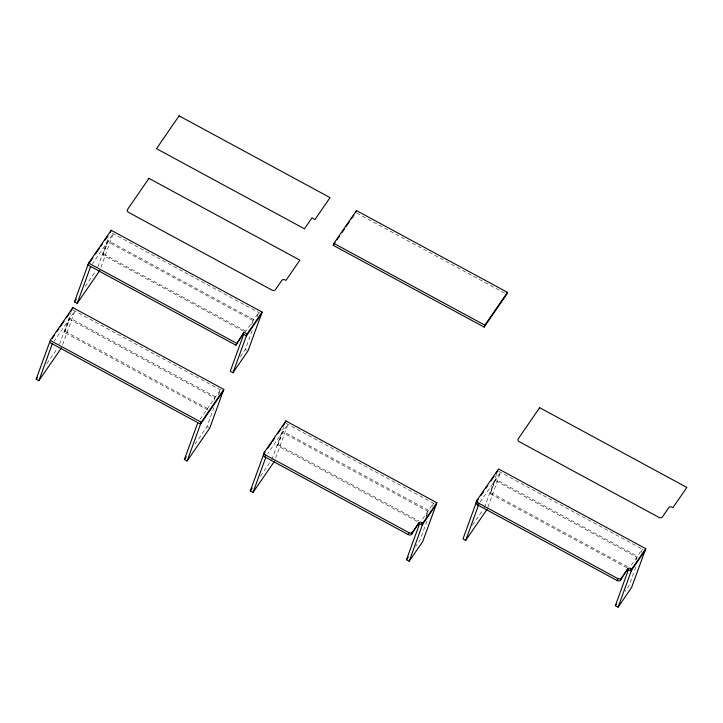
<?xml version="1.0" encoding="UTF-8"?>
<svg xmlns="http://www.w3.org/2000/svg" width="723" height="723" viewBox="0 0 723 723"><rect width="100%" height="100%" fill="white"/><g stroke="black" fill="none" stroke-linecap="round" stroke-linejoin="round"><path stroke-width="0.54" stroke-dasharray="3.62 2.71" d="M59.503 344.293L71.008 312.688M208.016 410.149L64.464 332.381L69.3 319.096L214.83 397.939L213.71 401.003M64.464 332.381L69.977 318.111L215.508 396.954L214.758 398.997M62.603 344.717L74.876 310.998L54.171 341.093M97.84 266.968L108.956 236.412M243.38 331.206L102.811 255.047L107.637 241.762L253.167 320.605L251.676 324.699M102.811 255.047L108.314 240.777L253.845 319.62L252.725 322.693M100.94 267.383L113.213 233.674L92.508 263.759M195.056 444.039L206.977 426.715L213.881 407.754M218.482 395.11L220.398 389.842L199.693 419.927M240.298 356.683L245.314 349.39L252.598 329.372M257.207 316.728L258.735 312.508L245.567 331.658M271.776 459.747L283.669 427.085M417.099 521.346L277.515 445.73L282.35 432.444L427.871 511.288L426.01 516.394M277.515 445.73L283.027 431.459L428.549 510.302L426.317 516.43M275.644 458.057L287.917 424.347L267.727 453.692M426.922 521.102L420.018 540.063L415.707 546.326M432.291 506.353L433.439 503.19L421.744 520.199M484.437 507.727L496.71 474.008M626.968 567.817L490.167 493.701L495.002 480.415L636.755 557.216L635.644 560.28M490.167 493.701L495.68 479.43L637.433 556.231L635.951 560.316M487.926 507.085L500.578 472.327L479.756 502.584M635.806 567.031L628.902 585.991L625.214 591.369M641.174 552.282L642.331 549.119L630.004 567.022M85.151 286.398L95.816 270.899M46.814 363.723L57.479 348.224M260.425 476.258L270.519 461.581M472.444 525.151L483.172 509.561M356.764 213.032L504.744 293.204M112.481 233.276L261.455 313.981M103.479 254.062L249.01 332.905M498.762 471.342L642.078 548.983M245.314 349.39L247.13 350.366M490.845 492.715L627.645 566.832M286.109 423.362L434.171 503.588M73.059 310.022L223.118 391.315M278.192 444.744L418.762 520.903M65.142 331.396L210.673 410.239M206.977 426.715L208.784 427.7"/><path stroke-width="1.08" d="M61.455 347.88L38.87 380.696L36.15 379.232L50.267 340.443L72.851 307.618L223.814 389.399L209.697 428.188L187.112 461.012L184.392 459.539L197.813 422.666M38.87 380.696L52.291 343.823M99.792 270.547L77.207 303.371L74.487 301.898L88.604 263.109L111.188 230.285L262.151 312.074L248.034 350.854L232.978 372.743L230.257 371.27L243.678 334.397M72.851 307.618L70.899 311.351M77.207 303.371L90.628 266.489M110.492 232.2L111.188 230.285M187.112 461.012L201.229 422.223L223.814 389.399M92.933 257.722L87.908 265.025L235.852 345.169L244.076 332.318L247.094 333.954L232.978 372.743M235.852 345.169L244.076 332.318M333.195 245.314L333.89 243.407L356.466 210.583L507.429 292.363L506.733 294.279L484.148 327.103L333.195 245.314L335.074 242.585M274.496 461.22L253.041 492.399L250.321 490.926L264.437 452.146L285.892 420.958L436.855 502.747L422.738 541.536L409.191 561.229L406.471 559.756L419.512 523.931M418.084 524.907A2.594 1.961 20 0 1 421.482 524.491L422.232 524.898L422.928 522.991L422.178 522.575A2.594 1.961 20 0 0 418.78 522.991L411.685 534.207A2.594 1.961 20 0 1 408.296 534.622L264.88 456.927L265.576 455.011A2.594 1.961 20 0 1 264.437 452.146M253.041 492.399L265.693 457.632M355.77 212.49L356.466 210.583M285.196 422.874L285.892 420.958M408.296 534.622L408.992 532.706A2.594 1.961 20 0 0 412.381 532.291L418.78 522.991M484.148 327.103L484.844 325.187L507.429 292.363M411.685 534.207L412.381 532.291M421.482 524.491L422.178 522.575M409.191 561.229L422.612 524.356M628.395 569.869L615.354 605.684L618.075 607.157L631.622 587.465L645.738 548.676L498.554 468.938L477.099 500.117L462.982 538.906L465.702 540.379L487.157 509.2M626.968 570.836A2.594 1.961 20 0 1 630.366 570.42L631.116 570.836L631.812 568.92L631.062 568.513A2.594 1.961 20 0 0 627.663 568.929L620.569 580.135A2.594 1.961 20 0 1 617.18 580.551L477.541 504.898L478.237 502.991A2.594 1.961 20 0 1 477.099 500.117M465.702 540.379L478.734 504.555M617.18 580.551L617.876 578.635A2.594 1.961 20 0 0 621.265 578.228L627.663 568.929M620.569 580.135L621.265 578.228M630.366 570.42L631.062 568.513M618.075 607.157L631.495 570.284M95.436 254.08L99.205 248.613M100.461 246.787L102.341 244.049M104.844 240.407L107.356 236.755M74.487 301.898L76.376 299.159M52.083 338.707L54.587 335.056M57.099 331.414L58.979 328.676M60.235 326.85L64.004 321.383M66.507 317.731L69.019 314.089M36.15 379.232L37.406 377.406M247.094 333.954L262.151 312.074M261.455 313.981L246.398 335.87L243.38 334.234M223.118 391.315L200.533 424.139L49.571 342.35M184.392 459.539L186.272 456.809M336.954 239.846L339.467 236.195M341.97 232.553L344.482 228.902M346.362 226.172L349.498 221.609M351.387 218.879L353.89 215.228M265.007 452.218L263.741 454.053A2.594 1.961 20 0 0 264.88 456.927M267.528 448.549L271.315 443.054M272.58 441.22L274.469 438.463M277.632 433.881L280.786 429.29M282.675 426.543L284.573 423.795M250.321 490.926L252.219 488.179M422.928 522.991L436.855 502.747M422.232 524.898L436.159 504.663M406.471 559.756L408.323 557.072M478.301 499.277L476.403 502.033A2.594 1.961 20 0 0 477.541 504.898M480.822 495.617L483.344 491.947M485.865 488.278L487.763 485.522M490.917 480.94L494.071 476.349M495.969 473.601L497.858 470.854M631.812 568.92L645.738 548.676M631.116 570.836L645.043 550.592M615.354 605.684L616.583 603.895M333.89 243.407L484.844 325.187M88.604 263.109L236.548 343.262M478.237 502.991L617.876 578.635M265.576 455.011L408.992 532.706M50.267 340.443L201.229 422.223M179.096 115.843L156.511 148.667L304.455 228.811L311.984 217.876L315.002 219.512L330.059 197.623L179.096 115.843M148.929 178.364L127.474 209.553A2.594 1.961 20 0 0 128.613 212.417L272.02 290.113A2.594 1.961 20 0 0 275.418 289.697L281.816 280.397A2.594 1.961 20 0 1 285.205 279.982L285.965 280.397L299.891 260.153L148.929 178.364M539.665 407.691L518.21 438.879A2.594 1.961 20 0 0 519.349 441.744L658.978 517.397A2.594 1.961 20 0 0 662.376 516.981L668.775 507.682A2.594 1.961 20 0 1 672.164 507.266L672.923 507.673L686.85 487.438L539.665 407.691"/></g></svg>
